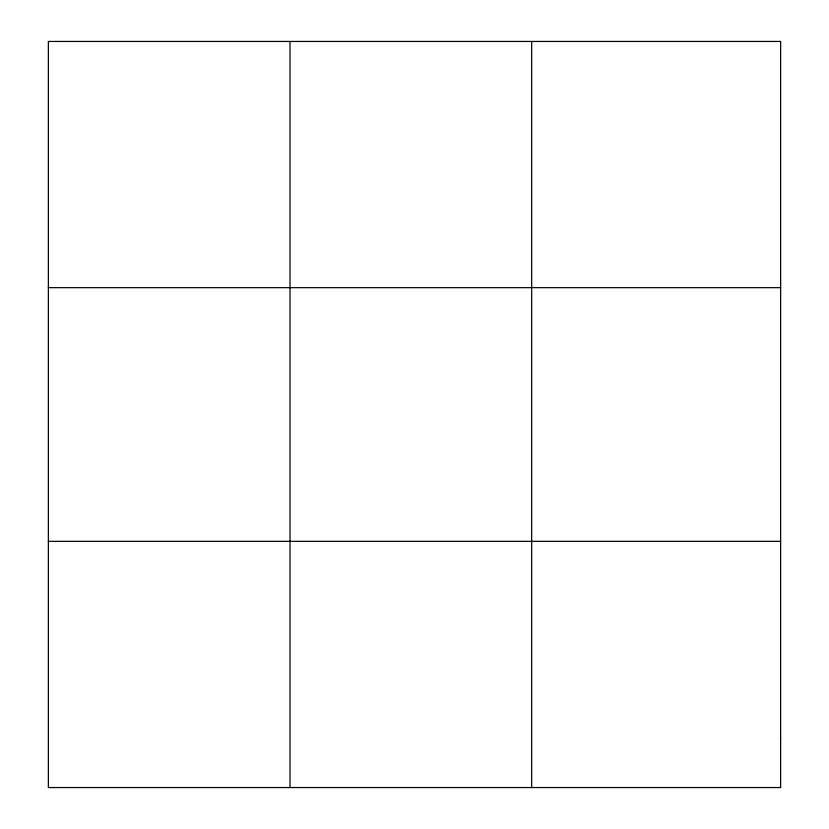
<?xml version="1.0" encoding="UTF-8"?>
<svg xmlns="http://www.w3.org/2000/svg" width="829" height="829" viewBox="0 0 829 829"><rect width="100%" height="100%" fill="white"/><g stroke="black" fill="none" stroke-linecap="round" stroke-linejoin="round"><path stroke-width="1.24" d="M290.015 787.55L290.015 41.45M531.669 787.55L531.669 41.45M48.362 287.663L780.638 287.663M48.362 541.337L780.638 541.337M780.638 738.307L780.638 787.55L48.362 787.55L48.362 41.45L780.638 41.45L780.638 738.307"/></g></svg>
